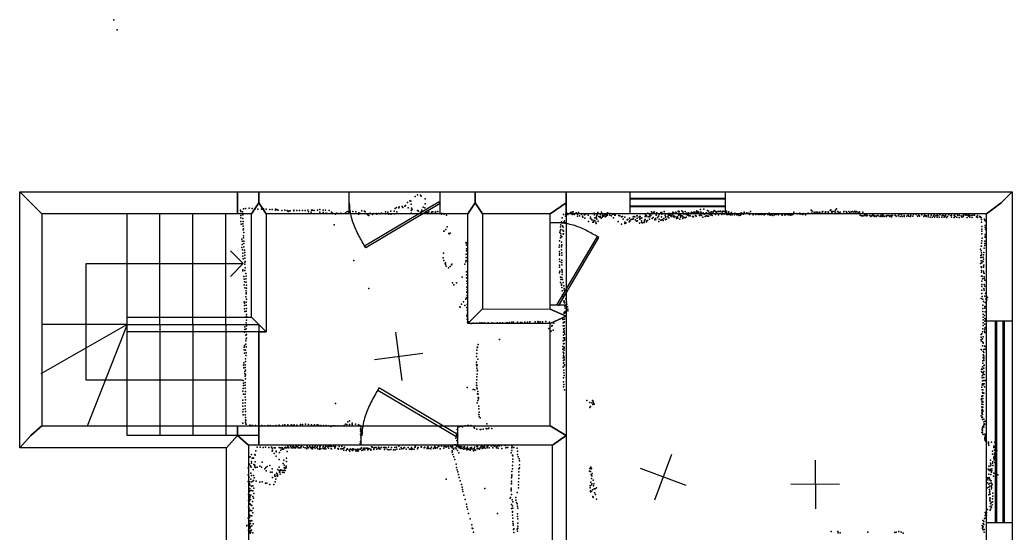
# Model space of a CAD drawing. Header units: millimetres. Extents: x -399 to 13959, y -15390 to 1030.
# Drawn here: x 5799 to 13959, y -3189 to 1030 of the extents above; entities that cross this region are included whole.
import ezdxf

# ---------------------------------------------------------------- set-up
doc = ezdxf.new("R2010")
doc.units = ezdxf.units.MM
for name, color, linetype in [('DOORS', 7, 'Continuous'), ('P', 9, 'Continuous'), ('PANOS', 10, 'Continuous'), ('ROOMS', 1, 'Continuous'), ('STRUCTS', 4, 'Continuous'), ('WALLS', 3, 'Continuous'), ('WINDOWS', 6, 'Continuous')]:
    doc.layers.add(name, color=color, linetype=linetype)

# ---------------------------------------------------------------- blocks, each defined once
blk = doc.blocks.new('1-Standard_3C')
for points in [[(-403.982, 5.64828), (253.382, 394.931), (263.573, 377.722), (-393.791, -11.5606), (-403.982, 5.64828)], [(263.573, 377.722), (275.367, 357.142), (283.15, 343.495), (290.844, 329.879), (298.429, 316.269), (305.882, 302.642), (313.184, 288.973), (320.313, 275.239), (327.249, 261.416), (333.971, 247.479), (340.456, 233.405), (346.686, 219.17), (352.638, 204.75), (358.291, 190.121), (363.626, 175.258), (368.62, 160.139), (373.253, 144.738), (377.503, 129.032), (381.351, 112.998), (384.774, 96.6102), (387.752, 79.8457), (390.265, 62.6802), (392.29, 45.0899), (393.807, 27.0508), (395.085, -0.90191)]]:
    blk.add_lwpolyline(points)
blk = doc.blocks.new('1-Standard_45')
for points in [[(-590, 42.9766), (589.999, 42.9766), (589.999, 32.9766), (-590, 32.9766), (-590, 42.9766)], [(-590.014, -44.0958), (589.985, -44.0958), (589.985, -54.0958), (-590.014, -54.0958), (-590.014, -44.0958)]]:
    blk.add_lwpolyline(points)

msp = doc.modelspace()

# ---------------------------------------------------------------- linework, layer by layer
at = {"layer": 'DOORS'}
for points in [[(9251.82, -564.79), (8506.37, -564.79), (8506.37, -384.8), (9251.82, -384.8), (9251.82, -564.79)], [(10160.5, -1314.89), (10160.4, -634.89), (10290.4, -634.88), (10290.5, -1314.89), (10160.5, -1314.89)], [(8607.04, -2306.92), (9399.04, -2306.92), (9399.04, -2466.92), (8607.04, -2466.92), (8607.04, -2306.92)]]:
    msp.add_lwpolyline(points, dxfattribs=at)
at = {"layer": 'P'}
for p in [(6571, 1030), (6599, 949), (9070, -407), (8988, -472), (9007, -458), (9013, -459), (9017, -486), (9050, -423), (9093, -411), (9098, -420), (9131, -481), (9132, -442), (7614, -535), (7616, -546), (7629, -549), (7637, -524), (7655, -520), (7685, -517), (7709, -521), (7733, -523), (7755, -525), (7785, -525), (7804, -523), (7825, -526), (7856, -528), (7874, -528), (7901, -527), (7901, -533), (7911, -529), (7924, -534), (7953, -536), (7978, -535), (7996, -537), (8005, -544), (8015, -540), (8023, -540), (8051, -540), (8052, -535), (8077, -536), (8100, -536), (8124, -537), (8146, -537), (8167, -535), (8172, -549), (8196, -551), (8197, -535), (8205, -535), (8219, -538), (8246, -534), (8265, -530), (8267, -552), (8293, -553), (8294, -534), (8313, -533), (8316, -558), (8325, -563), (8342, -538), (8361, -551), (8371, -558), (8394, -567), (8403, -559), (8417, -563), (8440, -559), (8466, -562), (8481, -555), (8490, -545), (8502, -547), (8514, -546), (8537, -546), (8561, -549), (8586, -556), (8587, -567), (8598, -562), (8610, -541), (8634, -542), (8640, -547), (8656, -567), (8681, -560), (8699, -571), (8709, -561), (8731, -561), (8735, -566), (8752, -561), (8758, -565), (8773, -559), (8778, -562), (8805, -549), (8805, -565), (8825, -550), (8832, -568), (8851, -543), (8853, -566), (8877, -542), (8879, -564), (8886, -521), (8897, -513), (8900, -548), (8916, -516), (8918, -506), (8943, -503), (8948, -513), (8965, -502), (8971, -495), (8992, -515), (9016, -537), (9018, -560), (9019, -518), (9024, -528), (9069, -537), (9078, -542), (9097, -558), (9098, -549), (9106, -535), (9116, -510), (9130, -515), (9142, -546), (9144, -559), (9150, -557), (9163, -548), (9183, -554), (9191, -547), (9196, -548), (9214, -550), (9219, -547), (9237, -546), (9267, -562), (9267, -566), (9278, -562), (9289, -566), (10269, -569), (10288, -570), (10290, -564), (10290, -567), (10298, -558), (10304, -569), (10319, -561), (10329, -554), (10338, -561), (10339, -552), (10340, -570), (10349, -549), (10357, -570), (10358, -564), (10373, -556), (10384, -566), (10393, -554), (10419, -566), (10451, -567), (10521, -559), (10546, -571), (10552, -553), (10574, -571), (10581, -552), (10592, -564), (10630, -566), (10632, -556), (10642, -562), (10653, -562), (10672, -567), (10683, -566), (10964, -560), (10976, -567), (10994, -547), (10996, -564), (11002, -560), (11013, -552), (11016, -549), (11022, -562), (11036, -556), (11057, -570), (11070, -553), (11078, -553), (11078, -567), (11098, -546), (11104, -562), (11122, -564), (11124, -564), (11130, -563), (11134, -568), (11144, -563), (11157, -564), (11164, -567), (11166, -571), (11167, -560), (11168, -551), (11176, -557), (11193, -552), (11195, -561), (11199, -558), (11212, -543), (11219, -560), (11222, -545), (11226, -568), (11242, -539), (11250, -548), (11254, -558), (11259, -567), (11270, -545), (11278, -559), (11278, -569), (11279, -566), (11285, -570), (11294, -566), (11296, -557), (11307, -562), (11319, -557), (11320, -561), (11321, -551), (11321, -562), (11330, -561), (11336, -555), (11342, -552), (11350, -551), (11351, -550), (11362, -550), (11363, -549), (11365, -541), (11370, -552), (11378, -558), (11379, -549), (11382, -550), (11395, -529), (11400, -552), (11403, -551), (11415, -561), (11418, -564), (11419, -555), (11424, -527), (11428, -567), (11443, -555), (11443, -556), (11445, -557), (11448, -564), (11453, -537), (11462, -543), (11463, -564), (11468, -557), (11480, -551), (11486, -548), (11494, -561), (11500, -548), (11504, -562), (11509, -537), (11517, -542), (11519, -569), (11526, -550), (11529, -547), (11539, -544), (11547, -545), (11550, -544), (11560, -544), (11561, -543), (11571, -571), (11575, -551), (11581, -543), (11588, -545), (11591, -568), (11598, -564), (11609, -550), (11610, -543), (11613, -571), (11621, -569), (11625, -567), (11626, -555), (11629, -549), (11634, -571), (11649, -559), (11652, -554), (11677, -569), (11678, -558), (11689, -565), (11710, -567), (11726, -563), (11731, -555), (11731, -567), (11743, -561), (11748, -566), (11752, -564), (11754, -552), (11757, -558), (11776, -556), (11781, -561), (11793, -559), (11799, -569), (11808, -545), (11833, -567), (11850, -571), (11855, -567), (11870, -570), (11884, -570), (11896, -568), (11900, -571), (11907, -568), (11928, -568), (11950, -569), (11961, -560), (11961, -569), (11981, -568), (12019, -569), (12029, -568), (12038, -567), (12061, -571), (12086, -566), (12110, -566), (12156, -569), (12164, -551), (12184, -561), (12193, -565), (12213, -559), (12215, -568), (12233, -567), (12239, -569), (12240, -563), (12262, -568), (12281, -560), (12306, -534), (12310, -558), (12314, -542), (12316, -561), (12330, -552), (12330, -559), (12330, -559), (12339, -560), (12347, -552), (12359, -551), (12371, -556), (12378, -552), (12398, -550), (12398, -552), (12401, -546), (12421, -557), (12425, -549), (12427, -547), (12447, -547), (12448, -556), (12462, -538), (12469, -531), (12477, -544), (12477, -553), (12482, -546), (12496, -545), (12505, -535), (12506, -551), (12515, -524), (12526, -544), (12530, -554), (12545, -550), (12545, -551), (12575, -544), (12575, -549), (12595, -545), (12599, -554), (12615, -546), (12625, -557), (12635, -548), (12645, -544), (12658, -552), (12665, -542), (12673, -552), (12681, -544), (12693, -556), (12699, -554), (12704, -549), (12732, -550), (12751, -566), (13030, -570), (13149, -571), (13171, -571), (13487, -571), (7616, -578), (7616, -597), (7617, -627), (7620, -649), (7632, -573), (7632, -603), (7634, -646), (7635, -627), (8663, -575), (8669, -578), (9308, -575), (10254, -630), (10260, -597), (10272, -632), (10279, -621), (10286, -583), (10386, -583), (10401, -581), (10427, -584), (10428, -593), (10442, -573), (10445, -599), (10473, -575), (10474, -628), (10491, -602), (10493, -592), (10504, -610), (10504, -615), (10510, -633), (10516, -634), (10517, -619), (10518, -624), (10524, -573), (10526, -618), (10528, -598), (10536, -596), (10536, -632), (10539, -643), (10541, -590), (10543, -609), (10545, -578), (10555, -624), (10560, -585), (10569, -592), (10571, -585), (10579, -601), (10588, -593), (10591, -578), (10598, -584), (10605, -575), (10613, -588), (10617, -572), (10618, -586), (10626, -578), (10632, -574), (10651, -576), (10652, -574), (10665, -581), (10682, -598), (10693, -575), (10694, -574), (10718, -627), (10725, -578), (10733, -582), (10746, -588), (10747, -649), (10754, -585), (10760, -609), (10773, -632), (10773, -644), (10775, -593), (10781, -638), (10783, -640), (10794, -615), (10798, -611), (10810, -630), (10813, -601), (10814, -624), (10816, -620), (10827, -612), (10836, -608), (10843, -589), (10844, -606), (10851, -587), (10852, -586), (10855, -589), (10862, -613), (10871, -626), (10872, -582), (10875, -581), (10876, -601), (10877, -623), (10891, -593), (10895, -585), (10895, -642), (10896, -606), (10896, -608), (10901, -587), (10902, -604), (10912, -623), (10912, -635), (10915, -597), (10919, -638), (10920, -638), (10933, -635), (10936, -616), (10937, -624), (10940, -586), (10942, -610), (10944, -572), (10948, -585), (10951, -629), (10953, -580), (10956, -621), (10960, -618), (10967, -589), (10975, -586), (10976, -607), (10979, -589), (10982, -579), (10988, -579), (10999, -602), (11008, -594), (11021, -613), (11022, -610), (11025, -603), (11029, -610), (11032, -575), (11043, -594), (11051, -584), (11054, -627), (11055, -608), (11071, -616), (11074, -617), (11076, -590), (11083, -611), (11090, -620), (11096, -603), (11106, -575), (11109, -588), (11109, -591), (11109, -611), (11112, -589), (11116, -608), (11128, -589), (11134, -579), (11136, -598), (11138, -575), (11147, -576), (11154, -585), (11157, -581), (11172, -587), (11176, -580), (11180, -592), (11184, -586), (11198, -591), (11200, -604), (11206, -589), (11209, -600), (11214, -576), (11226, -607), (11227, -573), (11231, -593), (11233, -575), (11235, -587), (11238, -578), (11246, -581), (11251, -602), (11254, -592), (11259, -592), (11270, -598), (11278, -591), (11291, -574), (11299, -580), (11303, -579), (11309, -577), (11310, -581), (11330, -586), (11335, -586), (11339, -590), (11356, -579), (11361, -583), (11388, -577), (11395, -573), (11404, -579), (11415, -593), (11435, -587), (11443, -581), (11445, -582), (11453, -584), (11463, -584), (11476, -573), (11483, -572), (11493, -578), (11545, -573), (11644, -573), (11656, -572), (11676, -573), (11695, -573), (11707, -572), (11714, -577), (11725, -576), (11830, -572), (11920, -572), (11970, -574), (11982, -573), (11990, -577), (12004, -573), (12039, -572), (12068, -576), (12087, -572), (12095, -572), (12117, -572), (12130, -573), (12136, -574), (12146, -572), (12261, -572), (12710, -574), (12719, -581), (12729, -581), (12739, -580), (12746, -576), (12758, -582), (12759, -575), (12770, -579), (12789, -578), (12796, -586), (12806, -581), (12810, -575), (12820, -576), (12825, -587), (12829, -580), (12841, -587), (12850, -578), (12854, -578), (12860, -580), (12873, -587), (12878, -581), (12881, -576), (12889, -586), (12892, -576), (12901, -581), (12902, -577), (12907, -585), (12922, -580), (12922, -585), (12933, -578), (12943, -578), (12952, -582), (12952, -587), (12968, -578), (12968, -588), (12974, -578), (12996, -575), (13004, -584), (13023, -582), (13037, -585), (13050, -573), (13054, -585), (13070, -577), (13072, -585), (13092, -583), (13103, -575), (13109, -583), (13124, -586), (13126, -574), (13143, -584), (13181, -583), (13192, -574), (13198, -583), (13215, -573), (13233, -585), (13237, -574), (13245, -578), (13251, -586), (13253, -581), (13267, -590), (13268, -579), (13271, -575), (13284, -591), (13294, -575), (13302, -593), (13312, -580), (13318, -572), (13320, -593), (13331, -581), (13341, -574), (13341, -592), (13349, -578), (13359, -593), (13365, -572), (13382, -591), (13384, -578), (13388, -574), (13396, -579), (13401, -591), (13409, -584), (13413, -572), (13418, -595), (13426, -587), (13437, -573), (13456, -578), (13460, -576), (13461, -593), (13481, -577), (13481, -594), (13491, -586), (13503, -592), (13509, -574), (13522, -575), (13522, -594), (13539, -582), (13544, -593), (13555, -587), (13557, -577), (13559, -576), (13573, -572), (13582, -576), (13588, -594), (13595, -576), (13598, -574), (13603, -584), (13609, -575), (13610, -593), (13622, -578), (13631, -594), (13636, -576), (13650, -575), (13667, -588), (13675, -578), (13675, -595), (13690, -587), (13697, -585), (13700, -594), (13705, -594), (13706, -634), (13708, -610), (13731, -613), (13732, -607), (13736, -621), (7636, -667), (7636, -695), (7637, -687), (7640, -718), (8385, -654), (9286, -707), (9287, -708), (9301, -694), (9314, -671), (9326, -725), (9330, -729), (9338, -722), (10240, -719), (10242, -703), (10244, -671), (10247, -656), (10249, -693), (10249, -729), (10261, -662), (10264, -700), (10267, -673), (10267, -731), (10269, -730), (10270, -707), (13709, -691), (13710, -728), (13711, -668), (13711, -708), (13737, -660), (13738, -677), (13738, -733), (13740, -694), (7624, -772), (7626, -789), (7639, -744), (7639, -763), (7640, -790), (7642, -809), (9469, -800), (9470, -805), (10236, -787), (10245, -761), (10247, -745), (10254, -797), (10256, -753), (13708, -806), (13710, -786), (13712, -764), (13734, -808), (13735, -788), (13736, -751), (13737, -757), (7625, -841), (7626, -816), (7630, -860), (7634, -888), (7642, -836), (7646, -863), (7649, -882), (9283, -889), (9470, -896), (9471, -851), (9472, -822), (9472, -868), (10234, -838), (10236, -822), (10237, -890), (10238, -874), (10252, -837), (10254, -861), (10255, -818), (10256, -885), (10257, -823), (10257, -886), (13699, -855), (13703, -869), (13704, -830), (13706, -830), (13706, -886), (13727, -882), (13728, -846), (13733, -825), (7633, -911), (7635, -934), (7648, -905), (7650, -930), (7650, -963), (7650, -978), (7652, -955), (8545, -947), (9281, -926), (9286, -947), (9296, -971), (9298, -966), (9351, -979), (9457, -978), (9466, -959), (9469, -922), (9470, -948), (10236, -905), (10237, -938), (10239, -957), (10252, -964), (10255, -905), (10255, -965), (10256, -946), (13700, -974), (13701, -906), (13701, -923), (13704, -952), (13706, -922), (13707, -902), (13710, -951), (13710, -967), (13721, -955), (13722, -920), (13723, -936), (13724, -902), (7632, -1026), (7634, -1032), (7650, -1029), (7651, -1008), (7657, -1055), (9299, -982), (9306, -994), (9324, -1008), (9339, -996), (9348, -983), (9472, -1041), (10238, -987), (10238, -1003), (10238, -1050), (10239, -1035), (10256, -983), (10257, -1023), (10258, -1043), (10259, -1032), (13705, -1000), (13707, -1005), (13707, -1030), (13708, -1044), (13723, -1004), (13724, -991), (13724, -1036), (13725, -986), (13727, -1050), (13728, -1054), (7642, -1080), (7644, -1102), (7646, -1124), (7658, -1100), (7659, -1127), (7660, -1078), (9357, -1131), (9389, -1132), (9436, -1086), (9472, -1066), (9473, -1091), (9476, -1117), (9478, -1136), (10244, -1129), (10245, -1085), (10248, -1103), (10256, -1089), (10258, -1062), (10262, -1104), (10267, -1129), (13706, -1078), (13710, -1119), (13713, -1078), (13714, -1099), (13728, -1097), (13730, -1081), (13734, -1110), (7644, -1149), (7649, -1172), (7659, -1215), (7661, -1196), (7661, -1221), (7662, -1150), (7662, -1176), (8668, -1179), (9369, -1148), (9475, -1212), (9476, -1166), (9476, -1206), (9477, -1185), (10252, -1143), (10252, -1150), (10257, -1169), (10258, -1198), (10272, -1156), (10274, -1177), (10276, -1193), (10276, -1210), (13709, -1163), (13709, -1192), (13710, -1218), (13711, -1146), (13727, -1177), (13728, -1192), (13729, -1144), (13733, -1158), (13739, -1216), (7645, -1287), (7646, -1300), (7658, -1247), (7660, -1291), (7662, -1267), (9448, -1287), (9467, -1265), (9473, -1256), (9477, -1237), (9479, -1230), (9481, -1242), (10261, -1229), (10261, -1244), (10272, -1289), (10274, -1280), (10278, -1229), (10278, -1297), (10288, -1262), (10294, -1287), (13705, -1261), (13712, -1243), (13717, -1266), (13724, -1285), (13733, -1241), (13738, -1293), (13742, -1267), (13748, -1242), (13752, -1270), (13757, -1253), (7646, -1318), (7646, -1344), (7648, -1367), (7659, -1365), (7660, -1316), (7664, -1342), (9416, -1330), (9420, -1331), (9431, -1306), (9458, -1317), (9476, -1335), (9478, -1310), (9478, -1357), (9480, -1381), (10275, -1375), (10275, -1382), (10277, -1372), (10280, -1324), (10283, -1340), (10283, -1368), (10283, -1377), (10297, -1306), (10302, -1330), (10305, -1347), (10306, -1363), (13717, -1343), (13719, -1315), (13719, -1366), (13733, -1325), (13733, -1341), (13736, -1369), (7659, -1412), (7661, -1461), (7662, -1408), (7663, -1391), (7664, -1438), (9476, -1405), (9478, -1394), (9478, -1430), (9480, -1453), (9483, -1429), (9484, -1463), (9489, -1452), (9510, -1465), (9526, -1464), (9558, -1463), (9582, -1461), (9599, -1461), (9616, -1461), (9623, -1462), (9650, -1461), (9679, -1461), (9697, -1462), (9723, -1461), (9746, -1459), (9769, -1460), (9797, -1459), (9810, -1459), (9812, -1462), (9825, -1458), (9844, -1456), (9859, -1455), (9891, -1455), (9915, -1457), (9928, -1458), (9953, -1455), (9973, -1454), (9994, -1453), (10037, -1451), (10059, -1450), (10065, -1454), (10078, -1451), (10098, -1451), (10124, -1450), (10155, -1454), (10185, -1458), (10189, -1462), (10263, -1393), (10264, -1433), (10265, -1421), (10268, -1460), (10276, -1453), (10277, -1430), (10278, -1456), (10279, -1410), (13720, -1437), (13721, -1413), (13722, -1388), (13722, -1459), (13732, -1399), (13734, -1448), (13735, -1426), (13740, -1439), (7646, -1538), (7648, -1493), (7649, -1516), (7660, -1511), (7662, -1535), (7664, -1484), (10148, -1506), (10167, -1529), (10175, -1489), (10176, -1483), (10184, -1520), (10266, -1484), (10269, -1536), (10270, -1512), (10274, -1484), (10274, -1527), (10275, -1508), (10275, -1540), (13709, -1550), (13715, -1534), (13718, -1509), (13722, -1483), (13732, -1528), (13733, -1471), (13733, -1513), (13733, -1541), (13736, -1498), (7658, -1563), (7658, -1607), (7660, -1591), (7662, -1557), (7662, -1586), (9744, -1597), (10267, -1608), (10269, -1585), (10270, -1561), (10275, -1631), (10277, -1554), (10277, -1585), (10277, -1595), (10277, -1604), (13703, -1577), (13704, -1597), (13704, -1608), (13705, -1557), (13714, -1591), (13715, -1617), (13721, -1575), (13721, -1625), (13721, -1628), (7643, -1681), (7645, -1659), (7646, -1647), (7646, -1710), (7654, -1685), (7658, -1635), (7659, -1657), (7659, -1706), (9557, -1686), (9558, -1712), (9561, -1663), (9562, -1661), (9562, -1664), (9567, -1638), (10264, -1677), (10265, -1654), (10268, -1701), (10270, -1633), (10272, -1711), (10274, -1668), (10274, -1686), (10276, -1660), (13704, -1679), (13708, -1681), (13716, -1649), (13721, -1696), (13725, -1679), (13726, -1705), (13731, -1651), (13733, -1677), (13737, -1656), (7641, -1789), (7654, -1756), (7654, -1778), (7657, -1729), (9553, -1737), (9555, -1784), (9564, -1759), (10268, -1747), (10269, -1725), (10269, -1771), (10269, -1793), (10273, -1738), (10273, -1788), (10274, -1747), (10275, -1764), (13719, -1774), (13719, -1793), (13721, -1744), (13722, -1724), (13725, -1732), (13725, -1745), (13725, -1770), (13726, -1757), (7639, -1807), (7640, -1830), (7650, -1861), (7653, -1806), (7653, -1828), (7656, -1850), (9555, -1802), (9557, -1832), (9558, -1815), (9560, -1806), (9560, -1855), (9563, -1849), (10268, -1825), (10273, -1849), (10273, -1871), (10275, -1814), (10277, -1805), (13707, -1842), (13708, -1860), (13713, -1868), (13714, -1841), (13716, -1822), (13722, -1872), (13725, -1860), (13727, -1811), (13727, -1834), (13728, -1807), (7636, -1933), (7637, -1956), (7649, -1878), (7651, -1950), (7653, -1900), (7655, -1888), (7655, -1921), (9555, -1954), (9556, -1904), (9558, -1928), (9560, -1881), (10270, -1913), (10271, -1944), (10275, -1893), (13713, -1895), (13713, -1912), (13715, -1936), (13722, -1885), (13724, -1935), (13726, -1909), (13730, -1884), (13734, -1934), (7634, -2023), (7636, -1999), (7637, -1975), (7652, -1973), (7652, -1996), (7654, -2024), (9477, -1991), (9527, -2008), (9541, -2011), (9554, -1972), (9556, -1976), (9557, -1995), (9559, -2002), (9565, -2024), (10269, -1986), (10273, -1966), (10277, -2010), (13709, -1989), (13713, -1971), (13713, -2011), (13716, -1961), (13716, -2034), (13718, -2010), (13719, -1973), (13719, -2034), (13719, -2039), (13721, -1961), (13725, -2038), (13728, -1963), (13731, -1987), (7633, -2121), (7634, -2097), (7637, -2046), (7651, -2071), (7652, -2047), (7652, -2118), (7655, -2093), (9560, -2117), (9562, -2045), (9565, -2098), (9568, -2047), (9568, -2073), (9570, -2073), (9570, -2085), (10462, -2099), (10486, -2114), (10503, -2119), (10508, -2098), (10514, -2104), (10517, -2117), (13708, -2084), (13708, -2092), (13711, -2067), (13712, -2059), (13712, -2106), (13712, -2113), (13717, -2082), (13717, -2106), (13718, -2059), (13719, -2112), (7634, -2146), (7634, -2191), (7635, -2172), (7653, -2142), (7653, -2166), (7655, -2189), (8394, -2123), (9573, -2146), (9573, -2167), (9575, -2194), (10487, -2155), (10492, -2147), (10510, -2131), (10521, -2130), (13710, -2129), (13710, -2151), (13711, -2180), (13711, -2202), (13712, -2194), (13713, -2157), (13713, -2172), (13717, -2131), (13719, -2154), (13719, -2178), (13719, -2189), (7633, -2284), (7636, -2217), (7651, -2216), (7655, -2239), (7655, -2258), (7656, -2277), (7658, -2263), (8495, -2275), (8510, -2266), (9573, -2215), (9576, -2231), (9585, -2242), (13703, -2226), (13710, -2238), (13712, -2208), (13714, -2214), (13716, -2237), (13716, -2256), (13726, -2274), (13727, -2253), (13737, -2268), (13738, -2268), (7657, -2290), (7661, -2294), (7689, -2301), (7698, -2303), (7712, -2303), (7736, -2305), (7765, -2304), (7788, -2305), (7811, -2306), (7838, -2304), (7858, -2305), (7859, -2306), (7882, -2306), (7906, -2304), (7931, -2302), (7963, -2301), (7978, -2298), (8002, -2299), (8030, -2299), (8042, -2305), (8055, -2298), (8058, -2307), (8076, -2302), (8106, -2307), (8108, -2295), (8123, -2296), (8148, -2294), (8174, -2295), (8197, -2298), (8213, -2306), (8222, -2298), (8224, -2308), (8245, -2300), (8255, -2301), (8273, -2304), (8296, -2305), (8317, -2304), (8341, -2306), (8357, -2312), (8366, -2306), (8378, -2308), (8389, -2306), (8393, -2306), (8416, -2306), (8441, -2307), (8465, -2303), (8477, -2292), (8487, -2296), (8511, -2296), (8533, -2286), (8533, -2296), (8558, -2293), (8583, -2298), (8595, -2303), (8599, -2352), (8601, -2333), (9396, -2338), (9398, -2362), (9405, -2312), (9411, -2314), (9422, -2311), (9431, -2310), (9440, -2314), (9458, -2307), (9462, -2307), (9480, -2304), (9489, -2303), (9507, -2304), (9536, -2320), (9539, -2326), (9556, -2334), (9585, -2338), (9590, -2338), (9610, -2334), (9634, -2330), (9638, -2290), (9640, -2331), (9652, -2330), (9655, -2327), (9680, -2330), (13710, -2363), (13712, -2327), (13712, -2341), (13714, -2347), (13716, -2331), (13716, -2365), (13718, -2312), (13725, -2317), (13726, -2302), (13729, -2290), (13735, -2292), (8599, -2379), (8600, -2437), (8604, -2400), (9385, -2407), (9391, -2383), (9392, -2379), (9392, -2428), (9396, -2392), (13721, -2377), (13733, -2375), (13734, -2406), (13735, -2415), (13736, -2381), (13736, -2428), (13737, -2421), (13738, -2394), (13739, -2397), (13740, -2420), (13743, -2432), (13748, -2438), (13764, -2441), (13789, -2441), (13817, -2441), (7741, -2513), (7751, -2483), (7774, -2481), (7799, -2484), (7820, -2482), (7846, -2486), (7869, -2483), (7874, -2514), (7875, -2491), (7878, -2508), (7891, -2489), (7899, -2487), (7906, -2516), (7906, -2521), (7932, -2486), (7933, -2527), (7939, -2489), (7944, -2506), (7952, -2488), (7959, -2488), (7959, -2499), (7967, -2500), (7977, -2488), (7983, -2482), (7986, -2488), (7995, -2489), (7996, -2518), (8003, -2474), (8006, -2482), (8012, -2489), (8025, -2473), (8031, -2483), (8034, -2488), (8043, -2488), (8045, -2477), (8047, -2469), (8056, -2483), (8057, -2487), (8067, -2489), (8069, -2481), (8070, -2471), (8081, -2480), (8088, -2488), (8091, -2469), (8096, -2489), (8106, -2486), (8110, -2488), (8112, -2478), (8115, -2474), (8131, -2483), (8146, -2488), (8155, -2491), (8158, -2496), (8161, -2475), (8168, -2483), (8173, -2488), (8184, -2478), (8192, -2486), (8197, -2493), (8205, -2477), (8205, -2486), (8206, -2495), (8218, -2486), (8227, -2474), (8228, -2491), (8242, -2485), (8244, -2481), (8248, -2472), (8249, -2495), (8264, -2498), (8265, -2478), (8267, -2487), (8270, -2473), (8275, -2497), (8291, -2490), (8293, -2476), (8298, -2495), (8304, -2491), (8309, -2481), (8311, -2497), (8315, -2474), (8315, -2497), (8328, -2479), (8336, -2491), (8337, -2474), (8340, -2472), (8351, -2476), (8358, -2475), (8360, -2495), (8362, -2497), (8365, -2476), (8380, -2474), (8390, -2486), (8390, -2490), (8394, -2478), (8415, -2492), (8416, -2497), (8419, -2498), (8424, -2477), (8439, -2495), (8441, -2495), (8446, -2478), (8451, -2496), (8462, -2507), (8463, -2491), (8468, -2483), (8483, -2509), (8488, -2499), (8493, -2500), (8494, -2497), (8507, -2506), (8512, -2515), (8515, -2498), (8521, -2499), (8528, -2503), (8533, -2504), (8536, -2496), (8536, -2510), (8545, -2499), (8559, -2504), (8560, -2501), (8561, -2512), (8573, -2502), (8573, -2514), (8576, -2498), (8580, -2506), (8581, -2504), (8585, -2512), (8589, -2498), (8597, -2452), (8600, -2500), (8605, -2490), (8609, -2489), (8611, -2509), (8622, -2504), (8623, -2498), (8629, -2490), (8636, -2491), (8636, -2503), (8649, -2491), (8658, -2493), (8660, -2503), (8662, -2490), (8671, -2495), (8685, -2507), (8686, -2498), (8690, -2480), (8694, -2480), (8698, -2483), (8711, -2490), (8711, -2502), (8717, -2485), (8730, -2485), (8735, -2498), (8749, -2483), (8749, -2493), (8750, -2484), (8755, -2487), (8761, -2498), (8771, -2486), (8774, -2485), (8791, -2485), (8798, -2501), (8799, -2484), (8803, -2484), (8808, -2488), (8811, -2487), (8823, -2502), (8831, -2483), (8835, -2504), (8849, -2502), (8855, -2484), (8856, -2486), (8873, -2504), (8883, -2485), (8886, -2503), (8896, -2481), (8900, -2500), (8915, -2474), (8925, -2498), (8935, -2485), (8939, -2496), (8953, -2492), (8959, -2486), (8963, -2486), (8977, -2499), (8991, -2484), (9003, -2498), (9014, -2496), (9016, -2501), (9019, -2484), (9020, -2492), (9022, -2494), (9029, -2499), (9042, -2498), (9048, -2482), (9051, -2482), (9052, -2471), (9069, -2495), (9071, -2487), (9074, -2486), (9099, -2480), (9100, -2483), (9102, -2480), (9124, -2488), (9130, -2482), (9149, -2492), (9151, -2483), (9156, -2480), (9162, -2494), (9176, -2492), (9178, -2495), (9185, -2483), (9202, -2493), (9210, -2485), (9212, -2478), (9216, -2487), (9217, -2490), (9231, -2489), (9239, -2477), (9244, -2476), (9256, -2496), (9267, -2475), (9285, -2491), (9289, -2476), (9295, -2474), (9305, -2481), (9308, -2480), (9322, -2476), (9326, -2491), (9341, -2476), (9351, -2480), (9353, -2472), (9353, -2512), (9354, -2489), (9355, -2523), (9361, -2471), (9364, -2500), (9367, -2490), (9376, -2464), (9382, -2463), (9383, -2489), (9386, -2496), (9390, -2475), (9398, -2472), (9399, -2458), (9399, -2509), (9404, -2480), (9408, -2478), (9408, -2528), (9411, -2489), (9413, -2486), (9419, -2476), (9422, -2490), (9425, -2492), (9430, -2480), (9438, -2492), (9447, -2483), (9450, -2498), (9456, -2479), (9459, -2494), (9467, -2494), (9475, -2490), (9475, -2493), (9475, -2504), (9481, -2482), (9481, -2492), (9484, -2502), (9492, -2498), (9503, -2506), (9504, -2495), (9505, -2487), (9512, -2485), (9512, -2494), (9518, -2499), (9529, -2513), (9533, -2495), (9534, -2507), (9536, -2495), (9538, -2481), (9547, -2506), (9556, -2478), (9561, -2492), (9561, -2496), (9563, -2478), (9567, -2492), (9580, -2499), (9584, -2489), (9591, -2483), (9593, -2478), (9601, -2476), (9601, -2493), (9605, -2479), (9613, -2489), (9619, -2476), (9620, -2472), (9625, -2491), (9643, -2470), (9643, -2480), (9643, -2489), (9648, -2474), (9650, -2469), (9658, -2488), (9675, -2471), (9677, -2471), (9688, -2489), (9695, -2471), (9703, -2469), (9706, -2473), (9718, -2489), (9719, -2480), (9729, -2470), (9733, -2490), (9735, -2467), (9744, -2470), (9760, -2468), (9761, -2467), (9763, -2492), (9789, -2465), (9789, -2468), (9796, -2489), (9797, -2484), (9813, -2484), (9814, -2466), (9839, -2528), (9844, -2468), (9844, -2485), (9844, -2488), (9844, -2509), (9847, -2479), (9861, -2485), (9890, -2490), (9891, -2515), (13765, -2453), (13766, -2467), (13798, -2515), (13808, -2473), (13808, -2485), (13815, -2508), (13823, -2516), (13824, -2489), (13825, -2486), (13825, -2526), (13828, -2467), (13833, -2510), (7686, -2564), (7694, -2562), (7705, -2542), (7705, -2601), (7709, -2573), (7718, -2571), (7721, -2573), (7731, -2543), (7734, -2548), (7735, -2602), (7792, -2606), (7891, -2534), (7906, -2555), (7932, -2584), (7971, -2588), (7992, -2574), (7992, -2600), (9361, -2542), (9368, -2562), (9369, -2562), (9376, -2585), (9850, -2547), (9852, -2554), (9854, -2581), (9854, -2603), (9892, -2542), (9897, -2563), (9904, -2577), (9909, -2596), (13782, -2588), (13798, -2541), (13801, -2603), (13807, -2566), (13807, -2573), (13810, -2586), (13811, -2559), (13814, -2543), (13815, -2531), (13816, -2555), (13816, -2609), (13817, -2579), (13820, -2537), (13825, -2586), (7676, -2653), (7688, -2622), (7695, -2635), (7701, -2646), (7705, -2615), (7719, -2667), (7723, -2624), (7732, -2630), (7732, -2644), (7738, -2649), (7750, -2648), (7773, -2639), (7786, -2648), (7813, -2660), (7823, -2649), (7824, -2678), (7834, -2640), (7856, -2632), (7859, -2688), (7873, -2661), (7874, -2688), (7921, -2666), (7931, -2648), (7931, -2673), (7934, -2688), (7936, -2688), (7941, -2674), (7942, -2672), (7946, -2669), (7956, -2674), (7960, -2691), (7964, -2617), (7968, -2673), (7972, -2652), (7972, -2691), (7974, -2631), (7975, -2672), (7980, -2649), (7980, -2656), (7982, -2675), (7990, -2639), (7990, -2651), (9387, -2623), (9390, -2649), (9396, -2669), (9400, -2686), (9846, -2682), (9850, -2633), (9851, -2660), (9902, -2660), (9903, -2685), (9907, -2628), (9907, -2653), (10484, -2680), (10487, -2657), (10492, -2682), (10494, -2648), (10496, -2660), (10500, -2657), (13762, -2662), (13767, -2639), (13770, -2673), (13779, -2662), (13779, -2670), (13780, -2637), (13781, -2613), (13784, -2627), (13786, -2680), (13789, -2687), (13791, -2673), (13792, -2660), (13797, -2614), (13798, -2614), (13800, -2633), (7677, -2709), (7678, -2765), (7686, -2729), (7690, -2768), (7698, -2745), (7699, -2697), (7705, -2715), (7706, -2768), (7717, -2759), (7720, -2715), (7720, -2757), (7727, -2734), (7742, -2762), (7772, -2771), (7792, -2768), (7876, -2732), (7895, -2709), (7895, -2718), (7898, -2767), (7900, -2724), (7905, -2745), (7910, -2696), (7914, -2720), (7916, -2712), (7917, -2705), (7918, -2716), (7919, -2721), (7939, -2705), (9304, -2744), (9405, -2707), (9413, -2731), (9421, -2760), (9841, -2761), (9843, -2735), (9845, -2709), (9846, -2721), (9900, -2767), (9902, -2739), (9903, -2713), (10495, -2771), (10496, -2710), (10501, -2739), (10503, -2718), (10506, -2699), (10514, -2753), (13755, -2733), (13758, -2752), (13759, -2739), (13767, -2705), (13768, -2734), (13770, -2732), (13776, -2744), (13777, -2755), (13783, -2706), (13786, -2758), (13805, -2720), (13807, -2697), (13840, -2709), (7681, -2822), (7687, -2788), (7688, -2784), (7688, -2846), (7689, -2838), (7690, -2795), (7690, -2821), (7690, -2840), (7701, -2838), (7703, -2804), (7714, -2841), (7715, -2799), (7723, -2818), (7819, -2777), (7830, -2779), (7855, -2790), (7887, -2790), (9431, -2790), (9437, -2812), (9440, -2829), (9442, -2848), (9622, -2822), (9839, -2841), (9840, -2818), (9840, -2830), (9841, -2778), (9842, -2783), (9889, -2855), (9899, -2793), (9899, -2816), (10489, -2799), (10489, -2817), (10491, -2841), (10493, -2850), (10499, -2792), (10501, -2848), (10504, -2783), (10508, -2834), (10516, -2800), (10519, -2784), (10522, -2824), (10531, -2824), (10541, -2816), (13754, -2817), (13757, -2775), (13766, -2786), (13766, -2810), (13773, -2829), (13774, -2854), (13776, -2803), (13776, -2844), (13778, -2777), (13789, -2825), (13790, -2779), (13790, -2801), (13790, -2813), (13794, -2790), (7679, -2872), (7679, -2922), (7686, -2910), (7686, -2927), (7687, -2896), (7689, -2890), (7689, -2894), (7690, -2873), (7693, -2916), (7695, -2880), (7697, -2913), (7699, -2877), (7712, -2929), (7714, -2887), (7720, -2902), (7724, -2864), (9449, -2876), (9461, -2913), (9831, -2901), (9834, -2897), (9842, -2872), (9847, -2916), (9853, -2933), (9878, -2919), (9879, -2895), (9882, -2936), (10511, -2888), (10513, -2896), (10524, -2857), (10532, -2872), (10540, -2910), (13768, -2873), (13775, -2899), (13775, -2914), (13778, -2868), (13778, -2902), (13779, -2925), (13797, -2907), (13798, -2931), (13799, -2860), (13801, -2884), (7679, -2972), (7685, -3007), (7686, -2953), (7686, -2983), (7687, -3000), (7688, -2947), (7691, -2945), (7693, -3000), (7698, -2956), (7700, -3005), (7706, -2961), (7707, -3004), (7717, -2983), (9472, -2950), (9476, -2972), (9479, -2993), (9841, -2954), (9841, -2986), (9849, -2965), (9850, -3017), (9851, -3012), (9853, -2983), (9890, -2947), (9891, -2968), (9893, -2985), (13738, -3018), (13747, -3019), (13756, -2995), (13777, -3000), (13779, -2971), (13780, -2945), (13781, -2991), (13783, -2968), (13788, -2938), (13789, -2978), (13795, -2955), (7678, -3067), (7681, -3023), (7686, -3037), (7686, -3054), (7687, -3089), (7688, -3060), (7689, -3091), (7691, -3044), (7695, -3089), (7701, -3047), (7701, -3085), (7707, -3046), (7708, -3088), (7715, -3022), (9489, -3028), (9501, -3071), (9727, -3028), (9850, -3040), (9852, -3067), (9854, -3093), (9892, -3031), (9892, -3052), (9893, -3071), (13718, -3086), (13727, -3093), (13731, -3068), (13736, -3043), (13737, -3065), (13743, -3031), (13748, -3044), (13749, -3021), (7665, -3130), (7667, -3125), (7679, -3117), (7679, -3165), (7684, -3125), (7685, -3106), (7688, -3106), (7688, -3118), (7689, -3146), (7690, -3152), (7691, -3138), (7691, -3175), (7693, -3141), (7694, -3167), (7695, -3135), (7697, -3109), (7699, -3181), (7705, -3164), (7708, -3129), (7718, -3112), (9517, -3121), (9519, -3149), (9524, -3152), (9529, -3182), (9855, -3111), (9856, -3124), (9858, -3158), (9861, -3153), (9862, -3155), (9890, -3156), (9892, -3173), (9893, -3132), (9894, -3148), (9895, -3108), (12472, -3176), (12526, -3175), (12773, -3182), (13004, -3181), (13027, -3175), (13045, -3182), (13712, -3125), (13715, -3144), (13715, -3151), (13716, -3132), (13720, -3137), (13721, -3163), (13722, -3110), (13726, -3119), (13728, -3158), (13728, -3182), (7689, -3185), (7692, -3188), (7715, -3186), (9862, -3183), (12527, -3186), (12545, -3186), (12993, -3184), (13064, -3188)]:
    msp.add_point(p, dxfattribs=at)
at = {"layer": 'PANOS'}
for points in [[(8888.01, -1537.02), (8941.56, -1933.42)], [(8716.58, -1762), (9112.98, -1708.45)], [(11020.1, -2913.94), (11159.3, -2538.96)], [(12339, -2588.57), (12341, -2988.57)], [(11277.2, -2796.08), (10902.2, -2656.82)], [(12540, -2787.58), (12140, -2789.56)]]:
    msp.add_lwpolyline(points, dxfattribs=at)
at = {"layer": 'ROOMS'}
for points in [[(7588.56, -564.79), (5979.12, -564.79), (5979.12, -2306.92), (7588.56, -2306.92), (7763.31, -2306.92), (7763.31, -1534.36), (7823.31, -1534.36), (6680.44, -1534.36), (6680.44, -1414.36), (7703.31, -1414.36), (7703.31, -564.79), (7588.56, -564.79)], [(10160.5, -2306.92), (10160.5, -1466.67), (9483.12, -1466.59), (9483.2, -564.79), (7823.31, -564.79), (7823.31, -1534.36), (7763.31, -1534.36), (7763.31, -2306.92), (10160.5, -2306.92)], [(10160.4, -564.79), (9603.2, -564.79), (9603.13, -1346.6), (10160.5, -1346.67), (10160.4, -564.79)], [(11345.1, -4162.8), (13749, -4162.8), (13749, -564.79), (10290.4, -564.79), (10290.5, -1406.69), (10290.5, -2386.92), (10290.6, -4170.42), (11345.1, -4170.42)], [(7678.56, -4340.42), (6465.17, -4340.42), (6465.17, -6982.5), (10185.6, -6982.1), (10185.6, -4250.42), (10180.6, -4250.42), (10180.5, -2466.92), (7763.31, -2466.92), (7678.56, -2466.92), (7678.56, -4340.42)]]:
    msp.add_lwpolyline(points, close=True, dxfattribs=at)
at = {"layer": 'STRUCTS'}
for points in [[(6680.44, -1474.36), (6680.44, -564.79)], [(6951.16, -1474.36), (6951.16, -564.79)], [(7221.87, -1474.36), (7221.87, -564.79)], [(7492.59, -1474.36), (7492.59, -564.79)], [(7635.68, -973.99), (7530.02, -868.32)], [(6344.69, -1930.64), (6344.69, -973.99)], [(6344.69, -973.99), (7635.68, -973.99)], [(7635.68, -973.99), (7530.02, -1079.65)], [(6680.44, -1474.36), (5972.56, -1879.06)], [(6680.44, -1474.36), (5979.12, -1474.36)], [(6680.44, -1474.36), (6353.88, -2310.92)], [(6680.44, -2386.92), (6680.44, -1474.36)], [(6680.44, -1474.36), (7763.31, -1474.36)], [(6951.16, -1474.36), (6951.16, -2386.92)], [(7221.87, -1474.36), (7221.87, -2386.92)], [(7492.59, -1474.36), (7492.59, -2386.92)], [(7763.31, -1474.36), (7763.31, -2386.92)], [(6680.44, -1930.64), (6344.69, -1930.64)], [(6951.16, -1930.64), (6680.44, -1930.64)], [(7221.87, -1930.64), (6951.16, -1930.64)], [(7492.59, -1930.64), (7221.87, -1930.64)], [(7627.95, -1930.64), (7492.59, -1930.64)], [(7763.31, -2386.92), (6680.44, -2386.92)]]:
    msp.add_lwpolyline(points, dxfattribs=at)
at = {"layer": 'WALLS'}
for points in [[(7588.56, -564.79), (5979.12, -564.79), (5889.12, -474.8), (5799.12, -384.8), (7588.56, -384.8), (7588.56, -474.8), (7588.56, -564.79)], [(5799.12, -2486.92), (5799.12, -384.8), (5889.12, -474.8), (5979.12, -564.79), (5979.12, -2306.92), (5889.12, -2386.92), (5799.12, -2486.92)], [(7703.31, -564.79), (7588.56, -564.79), (7588.56, -474.8), (7588.56, -384.8), (7763.31, -384.8), (7763.31, -474.8), (7703.31, -564.79)], [(9483.2, -564.79), (7823.31, -564.79), (7763.31, -474.8), (7763.31, -384.8), (9543.21, -384.8), (9543.21, -474.8), (9483.2, -564.79)], [(10160.4, -564.79), (9603.2, -564.79), (9543.21, -474.8), (9543.21, -384.8), (10290.4, -384.8), (10290.4, -474.8), (10160.4, -564.79)], [(13749, -564.79), (10290.4, -564.79), (10290.4, -474.8), (10290.4, -384.8), (13959, -384.8), (13869, -474.8), (13749, -564.79)], [(13749, -4162.8), (13749, -564.79), (13869, -474.8), (13959, -384.8), (13959, -4250.42), (13869, -4250.42), (13749, -4162.8)], [(7823.31, -564.79), (7823.31, -1534.36), (7763.31, -1474.36), (7703.31, -1414.36), (7703.31, -564.79), (7763.31, -474.8), (7823.31, -564.79)], [(9483.12, -1466.59), (9483.2, -564.79), (9543.21, -474.8), (9603.2, -564.79), (9603.13, -1346.6), (9543.13, -1406.6), (9483.12, -1466.59)], [(10160.5, -1346.67), (10160.4, -564.79), (10290.4, -474.8), (10290.4, -564.79), (10290.5, -1406.69), (10160.5, -1346.67)], [(10160.5, -1466.67), (9483.12, -1466.59), (9543.13, -1406.6), (9603.13, -1346.6), (10160.5, -1346.67), (10290.5, -1406.69), (10160.5, -1466.67)], [(7823.31, -1534.36), (6680.44, -1534.36), (6680.44, -1474.36), (6680.44, -1414.36), (7703.31, -1414.36), (7763.31, -1474.36), (7823.31, -1534.36)], [(10160.5, -2306.92), (10160.5, -1466.67), (10290.5, -1406.69), (10290.5, -2386.92), (10160.5, -2306.92)], [(7763.31, -1474.36), (7823.31, -1534.36), (7763.31, -1534.36)], [(7763.31, -1534.36), (7763.31, -2306.92), (7763.31, -2386.92)], [(5979.12, -2306.92), (7588.56, -2306.92), (7588.56, -2386.92), (7498.56, -2486.92), (5799.12, -2486.92), (5889.12, -2386.92), (5979.12, -2306.92)], [(7588.56, -2306.92), (7763.31, -2306.92), (7763.31, -2386.92), (7763.31, -2466.92), (7678.56, -2466.92), (7588.56, -2386.92), (7588.56, -2306.92)], [(7763.31, -2306.92), (10160.5, -2306.92), (10290.5, -2386.92), (10180.5, -2466.92), (7763.31, -2466.92), (7763.31, -2386.92), (7763.31, -2306.92)], [(7678.56, -2466.92), (7678.56, -4340.42), (7588.56, -4250.42), (7498.56, -4160.42), (7498.56, -2486.92), (7588.56, -2386.92), (7678.56, -2466.92)], [(10180.6, -4250.42), (10180.5, -2466.92), (10290.5, -2386.92), (10290.6, -4170.42), (10290.6, -4250.42), (10180.6, -4250.42)]]:
    msp.add_lwpolyline(points, dxfattribs=at)
at = {"layer": 'WINDOWS'}
for points in [[(11598.3, -564.79), (10818.3, -564.79), (10818.3, -384.8), (11598.3, -384.8), (11598.3, -564.79)], [(13749, -3103.09), (13749, -1444.53), (13959, -1444.53), (13959, -3103.09), (13749, -3103.09)]]:
    msp.add_lwpolyline(points, dxfattribs=at)

# ---------------------------------------------------------------- block references
at = {"layer": 'DOORS'}
for p, xscale, yscale, rotation in [((8879.09, -474.8), 0.931815, 0.931815, 180), ((10225.4, -974.89), 0.85, -0.85, 90.0017)]:
    msp.add_blockref('1-Standard_3C', p, dxfattribs=dict(at, xscale=xscale, yscale=yscale, rotation=rotation))
at = {"layer": 'DOORS', "xscale": -0.990003, "yscale": 0.990003}
msp.add_blockref('1-Standard_3C', (9003.04, -2386.92), dxfattribs=at)
at = {"layer": 'WINDOWS', "yscale": 0.72}
for p, xscale, rotation in [((11208.3, -474.8), 0.661017, 180), ((13854, -2273.81), 1.40556, 90)]:
    msp.add_blockref('1-Standard_45', p, dxfattribs=dict(at, xscale=xscale, rotation=rotation))

doc.saveas('drawing.dxf')
